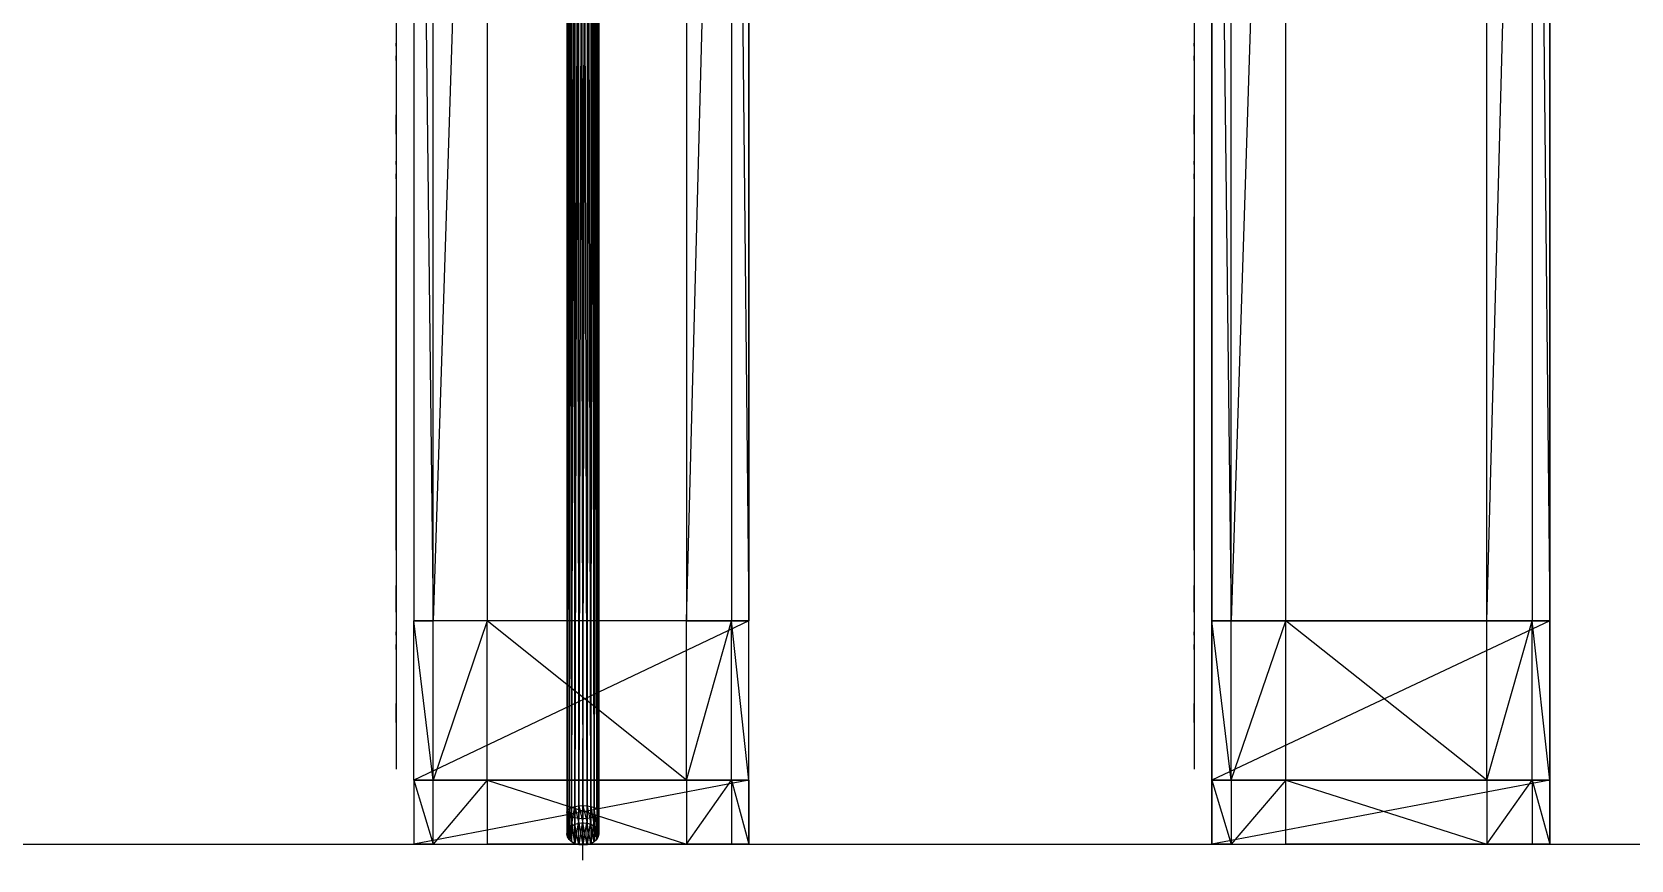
# Model space of a CAD drawing. Extents: x -41 to 47, y -35.8 to 51.3.
# Drawn here: x 22.72 to 27.73, y 40.05 to 42.64 of the extents above; entities that cross this region are included whole.
import ezdxf

# ---------------------------------------------------------------- set-up
doc = ezdxf.new("R2010")
doc.units = 0
doc.header["$MEASUREMENT"] = 0
doc.layers.add('PYDXF', color=8, linetype='CONTINUOUS')

msp = doc.modelspace()

# ---------------------------------------------------------------- linework, layer by layer
at = {"layer": 'PYDXF'}
for p, q in [((23.9179, 46.0954), (23.9179, 40.7954)), ((23.9179, 46.0954), (23.9783, 40.7954)), ((23.9783, 40.7954), (23.9783, 46.0954)), ((24.148, 46.0954), (23.9783, 40.7954)), ((24.148, 46.0954), (24.148, 40.7954)), ((24.7719, 46.0954), (24.7719, 40.7954)), ((24.7719, 40.7954), (24.913, 46.0954)), ((24.913, 46.0954), (24.913, 40.7954)), ((24.913, 46.0954), (24.9678, 40.7954)), ((24.9678, 46.0954), (24.9678, 40.7954)), ((24.9678, 40.7954), (24.9678, 46.0954)), ((26.4178, 40.7954), (26.4178, 46.0954)), ((26.4178, 46.0954), (26.4178, 40.7954)), ((26.4178, 46.0954), (26.4788, 40.7954)), ((26.6502, 46.0954), (26.4788, 40.7954)), ((26.4788, 40.7954), (26.4789, 46.0954)), ((26.6502, 40.7954), (26.6502, 46.0954)), ((27.28, 40.7954), (27.28, 46.0954)), ((27.28, 40.7954), (27.4224, 46.0954)), ((27.4224, 46.0954), (27.4224, 40.7954)), ((27.4224, 46.0954), (27.4778, 40.7954)), ((27.4778, 40.7954), (27.4778, 46.0954)), ((27.4778, 46.0954), (27.4778, 40.7954)), ((24.4045, 45.8457), (24.4045, 40.2057)), ((24.4045, 45.8457), (24.4125, 40.21)), ((24.4125, 40.21), (24.4125, 45.85)), ((24.4125, 45.85), (24.4228, 40.2133)), ((24.4228, 45.8533), (24.4228, 40.2133)), ((24.4228, 45.8533), (24.4349, 40.2154)), ((24.4349, 45.8554), (24.4478, 40.2161)), ((24.4349, 40.2154), (24.4349, 45.8554)), ((24.4478, 45.8561), (24.4478, 40.2161)), ((24.4478, 40.2161), (24.4608, 45.8554)), ((24.4608, 45.8554), (24.4608, 40.2154)), ((24.4608, 40.2154), (24.4728, 45.8533)), ((24.4728, 45.8533), (24.4728, 40.2133)), ((24.4728, 40.2133), (24.4832, 45.85)), ((24.4911, 40.2057), (24.4832, 45.85)), ((24.4832, 45.85), (24.4832, 40.21)), ((24.4911, 45.8457), (24.4961, 40.2007)), ((24.4911, 45.8457), (24.4911, 40.2057)), ((24.3978, 45.8354), (24.3995, 40.2007)), ((24.3978, 45.8354), (24.3978, 40.1954)), ((24.3995, 45.83), (24.3978, 40.1954)), ((24.3995, 45.8407), (24.3995, 40.2007)), ((24.3995, 45.8407), (24.4045, 40.2057)), ((24.3995, 45.83), (24.3995, 40.19)), ((24.4045, 45.825), (24.3995, 40.19)), ((24.4045, 45.825), (24.4045, 40.185)), ((24.4125, 45.8207), (24.4045, 40.185)), ((24.4125, 45.8207), (24.4125, 40.1807)), ((24.4228, 45.8174), (24.4125, 40.1807)), ((24.4228, 40.1774), (24.4228, 45.8174)), ((24.4349, 45.8154), (24.4228, 40.1774)), ((24.4349, 40.1754), (24.4349, 45.8154)), ((24.4478, 45.8147), (24.4349, 40.1754)), ((24.4478, 45.8354), (24.4478, 40.1954)), ((24.4478, 45.8147), (24.4478, 40.1747)), ((24.4608, 40.1754), (24.4478, 45.8147)), ((24.4608, 45.8154), (24.4608, 40.1754)), ((24.4728, 40.1774), (24.4608, 45.8154)), ((24.4728, 45.8174), (24.4728, 40.1774)), ((24.4832, 40.1807), (24.4728, 45.8174)), ((24.4911, 45.825), (24.4832, 40.1807)), ((24.4832, 40.1807), (24.4832, 45.8207)), ((24.4961, 45.83), (24.4911, 40.185)), ((24.4911, 45.825), (24.4911, 40.185)), ((24.4961, 45.8407), (24.4961, 40.2007)), ((24.4961, 45.8407), (24.4978, 40.1954)), ((24.4978, 45.8354), (24.4961, 40.19)), ((24.4961, 45.83), (24.4961, 40.19)), ((24.4978, 45.8354), (24.4978, 40.1954)), ((23.8625, 42.6704), (23.8625, 42.6054)), ((26.3625, 42.6704), (26.3625, 42.6054)), ((23.8625, 42.6106), (23.8625, 42.5956)), ((23.8625, 42.6054), (23.8625, 42.3254)), ((23.8625, 42.6054), (23.8625, 42.5506)), ((23.8625, 42.6054), (23.8625, 42.5956)), ((23.8625, 42.5956), (23.8625, 42.6054)), ((23.8625, 42.5956), (23.8625, 42.5656)), ((23.8625, 42.5956), (23.8625, 42.3354)), ((26.3625, 42.6106), (26.3625, 42.5956)), ((26.3625, 42.6054), (26.3625, 42.3254)), ((26.3625, 42.6054), (26.3625, 42.5506)), ((26.3625, 42.6054), (26.3625, 42.5956)), ((26.3625, 42.5956), (26.3625, 42.6054)), ((26.3625, 42.5956), (26.3625, 42.5656)), ((26.3625, 42.5956), (26.3625, 42.3354)), ((23.8625, 42.5643), (23.8625, 42.5656)), ((23.8625, 42.563), (23.8625, 42.5643)), ((23.8625, 42.5617), (23.8625, 42.563)), ((23.8625, 42.5604), (23.8625, 42.5617)), ((23.8625, 42.5591), (23.8625, 42.5604)), ((23.8625, 42.5579), (23.8625, 42.5591)), ((23.8625, 42.5566), (23.8625, 42.5579)), ((23.8625, 42.5554), (23.8625, 42.5566)), ((23.8625, 42.5542), (23.8625, 42.5554)), ((23.8625, 42.553), (23.8625, 42.5542)), ((23.8625, 42.5518), (23.8625, 42.553)), ((23.8625, 42.5506), (23.8625, 42.5518)), ((23.8625, 42.5506), (23.8625, 42.3804)), ((26.3625, 42.5643), (26.3625, 42.5656)), ((26.3625, 42.563), (26.3625, 42.5643)), ((26.3625, 42.5617), (26.3625, 42.563)), ((26.3625, 42.5604), (26.3625, 42.5617)), ((26.3625, 42.5591), (26.3625, 42.5604)), ((26.3625, 42.5579), (26.3625, 42.5591)), ((26.3625, 42.5566), (26.3625, 42.5579)), ((26.3625, 42.5554), (26.3625, 42.5566)), ((26.3625, 42.5542), (26.3625, 42.5554)), ((26.3625, 42.553), (26.3625, 42.5542)), ((26.3625, 42.5518), (26.3625, 42.553)), ((26.3625, 42.5506), (26.3625, 42.5518)), ((26.3625, 42.5506), (26.3625, 42.3804)), ((23.8625, 42.3792), (23.8625, 42.3804)), ((23.8625, 42.3804), (23.8625, 42.3254)), ((23.8625, 42.378), (23.8625, 42.3792)), ((23.8625, 42.3768), (23.8625, 42.378)), ((23.8625, 42.3756), (23.8625, 42.3768)), ((23.8625, 42.3744), (23.8625, 42.3756)), ((23.8625, 42.3731), (23.8625, 42.3744)), ((23.8625, 42.3719), (23.8625, 42.3731)), ((23.8625, 42.3706), (23.8625, 42.3719)), ((23.8625, 42.3693), (23.8625, 42.3706)), ((23.8625, 42.368), (23.8625, 42.3693)), ((23.8625, 42.3667), (23.8625, 42.368)), ((23.8625, 42.3654), (23.8625, 42.3667)), ((23.8625, 42.3354), (23.8625, 42.3654)), ((23.8625, 42.3354), (23.8625, 42.3204)), ((23.8625, 42.3204), (23.8625, 42.3354)), ((23.8625, 42.3354), (23.8625, 42.3254)), ((26.3625, 42.3792), (26.3625, 42.3804)), ((26.3625, 42.3804), (26.3625, 42.3254)), ((26.3625, 42.378), (26.3625, 42.3792)), ((26.3625, 42.3768), (26.3625, 42.378)), ((26.3625, 42.3756), (26.3625, 42.3768)), ((26.3625, 42.3744), (26.3625, 42.3756)), ((26.3625, 42.3731), (26.3625, 42.3744)), ((26.3625, 42.3719), (26.3625, 42.3731)), ((26.3625, 42.3706), (26.3625, 42.3719)), ((26.3625, 42.3693), (26.3625, 42.3706)), ((26.3625, 42.368), (26.3625, 42.3693)), ((26.3625, 42.3667), (26.3625, 42.368)), ((26.3625, 42.3654), (26.3625, 42.3667)), ((26.3625, 42.3354), (26.3625, 42.3654)), ((26.3625, 42.3354), (26.3625, 42.3204)), ((26.3625, 42.3204), (26.3625, 42.3354)), ((26.3625, 42.3354), (26.3625, 42.3254)), ((23.8625, 42.3254), (23.8625, 42.2354)), ((26.3625, 42.3254), (26.3625, 42.2354)), ((23.8625, 42.2404), (23.8625, 42.2254)), ((23.8625, 42.2354), (23.8625, 42.1804)), ((23.8625, 42.2354), (23.8625, 42.2254)), ((23.8625, 42.2254), (23.8625, 42.2354)), ((26.3625, 42.2404), (26.3625, 42.2254)), ((26.3625, 42.2354), (26.3625, 42.1804)), ((26.3625, 42.2354), (26.3625, 42.2254)), ((26.3625, 42.2254), (26.3625, 42.2354)), ((23.8625, 42.2254), (23.8625, 42.1954)), ((23.8625, 42.2254), (23.8625, 42.0613)), ((23.8625, 42.194), (23.8625, 42.1954)), ((23.8625, 42.1927), (23.8625, 42.194)), ((23.8625, 42.1914), (23.8625, 42.1927)), ((23.8625, 42.1901), (23.8625, 42.1914)), ((23.8625, 42.1889), (23.8625, 42.1901)), ((23.8625, 42.1876), (23.8625, 42.1889)), ((23.8625, 42.1864), (23.8625, 42.1876)), ((23.8625, 42.1851), (23.8625, 42.1864)), ((23.8625, 42.1839), (23.8625, 42.1851)), ((26.3625, 42.2254), (26.3625, 42.1954)), ((26.3625, 42.2254), (26.3625, 42.0613)), ((26.3625, 42.194), (26.3625, 42.1954)), ((26.3625, 42.1927), (26.3625, 42.194)), ((26.3625, 42.1914), (26.3625, 42.1927)), ((26.3625, 42.1901), (26.3625, 42.1914)), ((26.3625, 42.1889), (26.3625, 42.1901)), ((26.3625, 42.1876), (26.3625, 42.1889)), ((26.3625, 42.1864), (26.3625, 42.1876)), ((26.3625, 42.1851), (26.3625, 42.1864)), ((26.3625, 42.1839), (26.3625, 42.1851)), ((23.8625, 42.1827), (23.8625, 42.1839)), ((23.8625, 42.1815), (23.8625, 42.1827)), ((23.8625, 42.1804), (23.8625, 42.1815)), ((23.8625, 42.1804), (23.8625, 41.0164)), ((23.8625, 42.1804), (23.8625, 42.0613)), ((26.3625, 42.1827), (26.3625, 42.1839)), ((26.3625, 42.1815), (26.3625, 42.1827)), ((26.3625, 42.1804), (26.3625, 42.1815)), ((26.3625, 42.1804), (26.3625, 41.0164)), ((26.3625, 42.1804), (26.3625, 42.0613)), ((23.8625, 41.0164), (23.8625, 42.0613)), ((23.8625, 42.0613), (23.8625, 41.0164)), ((26.3625, 41.0164), (26.3625, 42.0613)), ((26.3625, 42.0613), (26.3625, 41.0164)), ((23.8625, 41.0164), (23.8625, 40.9054)), ((23.8625, 41.0164), (23.8625, 40.8604)), ((26.3625, 41.0164), (26.3625, 40.9054)), ((26.3625, 41.0164), (26.3625, 40.8604)), ((23.8625, 40.9042), (23.8625, 40.9054)), ((23.8625, 40.9054), (23.8625, 40.8504)), ((23.8625, 40.903), (23.8625, 40.9042)), ((23.8625, 40.9018), (23.8625, 40.903)), ((23.8625, 40.9006), (23.8625, 40.9018)), ((23.8625, 40.8994), (23.8625, 40.9006)), ((23.8625, 40.8981), (23.8625, 40.8994)), ((23.8625, 40.8969), (23.8625, 40.8981)), ((23.8625, 40.8956), (23.8625, 40.8969)), ((23.8625, 40.8943), (23.8625, 40.8956)), ((23.8625, 40.893), (23.8625, 40.8943)), ((23.8625, 40.8917), (23.8625, 40.893)), ((23.8625, 40.8904), (23.8625, 40.8917)), ((23.8625, 40.8604), (23.8625, 40.8904)), ((26.3625, 40.9042), (26.3625, 40.9054)), ((26.3625, 40.9054), (26.3625, 40.8504)), ((26.3625, 40.903), (26.3625, 40.9042)), ((26.3625, 40.9018), (26.3625, 40.903)), ((26.3625, 40.9006), (26.3625, 40.9018)), ((26.3625, 40.8994), (26.3625, 40.9006)), ((26.3625, 40.8981), (26.3625, 40.8994)), ((26.3625, 40.8969), (26.3625, 40.8981)), ((26.3625, 40.8956), (26.3625, 40.8969)), ((26.3625, 40.8943), (26.3625, 40.8956)), ((26.3625, 40.893), (26.3625, 40.8943)), ((26.3625, 40.8917), (26.3625, 40.893)), ((26.3625, 40.8904), (26.3625, 40.8917)), ((26.3625, 40.8604), (26.3625, 40.8904)), ((23.8625, 40.8604), (23.8625, 40.8504)), ((23.8625, 40.8219), (23.8625, 40.8604)), ((23.8625, 40.8604), (23.8625, 40.8219)), ((23.8625, 40.8504), (23.8625, 40.7604)), ((26.3625, 40.8604), (26.3625, 40.8504)), ((26.3625, 40.8219), (26.3625, 40.8604)), ((26.3625, 40.8604), (26.3625, 40.8219)), ((26.3625, 40.8504), (26.3625, 40.7604)), ((23.9178, 40.2954), (23.9178, 40.7954)), ((23.9782, 40.2954), (23.9178, 40.7954)), ((24.9678, 40.7954), (23.9178, 40.2954)), ((23.9178, 40.7954), (23.9782, 40.7954)), ((24.9678, 40.7954), (23.9179, 40.7954)), ((23.9783, 40.7954), (23.9179, 40.7954)), ((24.148, 40.7954), (23.9782, 40.2954)), ((23.9782, 40.2954), (23.9782, 40.7954)), ((24.148, 40.7954), (23.9783, 40.7954)), ((24.9678, 40.7954), (23.9783, 40.7954)), ((24.7719, 40.7954), (24.148, 40.7954)), ((24.9678, 40.7954), (24.148, 40.7954)), ((24.148, 40.2954), (24.148, 40.7954)), ((24.7719, 40.2954), (24.148, 40.7954)), ((24.7719, 40.2954), (24.7719, 40.7954)), ((24.7719, 40.7954), (24.913, 40.7954)), ((24.9678, 40.7954), (24.7719, 40.7954)), ((24.7719, 40.2954), (24.913, 40.7954)), ((24.9678, 40.2954), (24.913, 40.7954)), ((24.913, 40.2954), (24.913, 40.7954)), ((24.913, 40.7954), (24.9678, 40.7954)), ((24.9678, 40.7954), (24.913, 40.7954)), ((24.9678, 40.2954), (24.9678, 40.7954)), ((27.4778, 40.7954), (26.4178, 40.7954)), ((26.4178, 40.7954), (27.4778, 40.7954)), ((26.4788, 40.7954), (26.4178, 40.7954)), ((26.4178, 40.7954), (26.4788, 40.7954)), ((26.4178, 40.2954), (26.4178, 40.7954)), ((26.4178, 40.7954), (26.4178, 40.2954)), ((26.4788, 40.2954), (26.4178, 40.7954)), ((27.4778, 40.7954), (26.4178, 40.2954)), ((27.4778, 40.7954), (26.4788, 40.7954)), ((26.6502, 40.7954), (26.4788, 40.7954)), ((26.4788, 40.2954), (26.6501, 40.7954)), ((26.4788, 40.2954), (26.4788, 40.7954)), ((27.28, 40.2954), (26.6501, 40.7954)), ((26.6501, 40.2954), (26.6501, 40.7954)), ((27.28, 40.7954), (26.6501, 40.7954)), ((26.6502, 40.7954), (27.28, 40.7954)), ((27.4778, 40.7954), (26.6502, 40.7954)), ((27.4778, 40.7954), (27.28, 40.7954)), ((27.28, 40.7954), (27.4224, 40.7954)), ((27.28, 40.2954), (27.28, 40.7954)), ((27.28, 40.2954), (27.4224, 40.7954)), ((27.4778, 40.7954), (27.4224, 40.7954)), ((27.4224, 40.2954), (27.4224, 40.7954)), ((27.4778, 40.2954), (27.4224, 40.7954)), ((27.4778, 40.2954), (27.4778, 40.7954)), ((27.4778, 40.7954), (27.4778, 40.2954)), ((23.8625, 40.7654), (23.8625, 40.7504)), ((23.8625, 40.7604), (23.8625, 40.4804)), ((23.8625, 40.7604), (23.8625, 40.7054)), ((23.8625, 40.7604), (23.8625, 40.7504)), ((23.8625, 40.7504), (23.8625, 40.7604)), ((23.8625, 40.7504), (23.8625, 40.4914)), ((23.8625, 40.7504), (23.8625, 40.7204)), ((26.3625, 40.7654), (26.3625, 40.7504)), ((26.3625, 40.7604), (26.3625, 40.4804)), ((26.3625, 40.7604), (26.3625, 40.7054)), ((26.3625, 40.7604), (26.3625, 40.7504)), ((26.3625, 40.7504), (26.3625, 40.7604)), ((26.3625, 40.7504), (26.3625, 40.4914)), ((26.3625, 40.7504), (26.3625, 40.7204)), ((23.8625, 40.719), (23.8625, 40.7204)), ((23.8625, 40.7177), (23.8625, 40.719)), ((23.8625, 40.7164), (23.8625, 40.7177)), ((23.8625, 40.7151), (23.8625, 40.7164)), ((23.8625, 40.7139), (23.8625, 40.7151)), ((23.8625, 40.7126), (23.8625, 40.7139)), ((23.8625, 40.7114), (23.8625, 40.7126)), ((23.8625, 40.7101), (23.8625, 40.7114)), ((23.8625, 40.7089), (23.8625, 40.7101)), ((23.8625, 40.7077), (23.8625, 40.7089)), ((23.8625, 40.7065), (23.8625, 40.7077)), ((23.8625, 40.7054), (23.8625, 40.7065)), ((23.8625, 40.7054), (23.8625, 40.5364)), ((26.3625, 40.719), (26.3625, 40.7204)), ((26.3625, 40.7177), (26.3625, 40.719)), ((26.3625, 40.7164), (26.3625, 40.7177)), ((26.3625, 40.7151), (26.3625, 40.7164)), ((26.3625, 40.7139), (26.3625, 40.7151)), ((26.3625, 40.7126), (26.3625, 40.7139)), ((26.3625, 40.7114), (26.3625, 40.7126)), ((26.3625, 40.7101), (26.3625, 40.7114)), ((26.3625, 40.7089), (26.3625, 40.7101)), ((26.3625, 40.7077), (26.3625, 40.7089)), ((26.3625, 40.7065), (26.3625, 40.7077)), ((26.3625, 40.7054), (26.3625, 40.7065)), ((26.3625, 40.7054), (26.3625, 40.5364)), ((23.8625, 40.5352), (23.8625, 40.5364)), ((23.8625, 40.5364), (23.8625, 40.4804)), ((23.8625, 40.534), (23.8625, 40.5352)), ((23.8625, 40.5328), (23.8625, 40.534)), ((23.8625, 40.5316), (23.8625, 40.5328)), ((23.8625, 40.5304), (23.8625, 40.5316)), ((26.3625, 40.5352), (26.3625, 40.5364)), ((26.3625, 40.5364), (26.3625, 40.4804)), ((26.3625, 40.534), (26.3625, 40.5352)), ((26.3625, 40.5328), (26.3625, 40.534)), ((26.3625, 40.5316), (26.3625, 40.5328)), ((26.3625, 40.5304), (26.3625, 40.5316)), ((23.8625, 40.5291), (23.8625, 40.5304)), ((23.8625, 40.5279), (23.8625, 40.5291)), ((23.8625, 40.5266), (23.8625, 40.5279)), ((23.8625, 40.5253), (23.8625, 40.5266)), ((23.8625, 40.524), (23.8625, 40.5253)), ((23.8625, 40.5227), (23.8625, 40.524)), ((23.8625, 40.5214), (23.8625, 40.5227)), ((23.8625, 40.4914), (23.8625, 40.5214)), ((23.8625, 40.4764), (23.8625, 40.4914)), ((23.8625, 40.4914), (23.8625, 40.4764)), ((23.8625, 40.4804), (23.8625, 40.4914)), ((23.8625, 40.4914), (23.8625, 40.4804)), ((26.3625, 40.5291), (26.3625, 40.5304)), ((26.3625, 40.5279), (26.3625, 40.5291)), ((26.3625, 40.5266), (26.3625, 40.5279)), ((26.3625, 40.5253), (26.3625, 40.5266)), ((26.3625, 40.524), (26.3625, 40.5253)), ((26.3625, 40.5227), (26.3625, 40.524)), ((26.3625, 40.5214), (26.3625, 40.5227)), ((26.3625, 40.4914), (26.3625, 40.5214)), ((26.3625, 40.4764), (26.3625, 40.4914)), ((26.3625, 40.4914), (26.3625, 40.4764)), ((26.3625, 40.4804), (26.3625, 40.4914)), ((26.3625, 40.4914), (26.3625, 40.4804)), ((23.8625, 40.4804), (23.8625, 40.3304)), ((26.3625, 40.4804), (26.3625, 40.3304)), ((23.9178, 40.2954), (23.9782, 40.2954)), ((24.9678, 40.2954), (23.9178, 40.2954)), ((23.9178, 40.2954), (24.9678, 40.2954)), ((23.9178, 40.2954), (23.9178, 40.0954)), ((23.9178, 40.2954), (23.9782, 40.0954)), ((24.9678, 40.2954), (23.9178, 40.0954)), ((23.9782, 40.2954), (24.148, 40.2954)), ((24.9678, 40.2954), (23.9782, 40.2954)), ((24.148, 40.2954), (23.9782, 40.0954)), ((23.9782, 40.0954), (23.9782, 40.2954)), ((24.9678, 40.2954), (24.148, 40.2954)), ((24.148, 40.2954), (24.7719, 40.0954)), ((24.148, 40.2954), (24.7719, 40.2954)), ((24.148, 40.2954), (24.148, 40.0954)), ((24.913, 40.2954), (24.7719, 40.2954)), ((24.9678, 40.2954), (24.7719, 40.2954)), ((24.7719, 40.2954), (24.7719, 40.0954)), ((24.7719, 40.0954), (24.913, 40.2954)), ((24.913, 40.2954), (24.9678, 40.0954)), ((24.913, 40.2954), (24.913, 40.0954)), ((24.913, 40.2954), (24.9678, 40.2954)), ((24.9678, 40.2954), (24.913, 40.2954)), ((24.9678, 40.0954), (24.9678, 40.2954)), ((24.9678, 40.2954), (24.9678, 40.0954)), ((27.4778, 40.2954), (26.4178, 40.2954)), ((26.4178, 40.2954), (26.4788, 40.2954)), ((26.4178, 40.2954), (27.4778, 40.2954)), ((26.4178, 40.2954), (26.4178, 40.0954)), ((26.4178, 40.0954), (26.4178, 40.2954)), ((27.4778, 40.2954), (26.4178, 40.0954)), ((26.4178, 40.2954), (26.4788, 40.0954)), ((26.4788, 40.2954), (26.6501, 40.2954)), ((26.4788, 40.2954), (26.4788, 40.0954)), ((26.6501, 40.2954), (26.4788, 40.0954)), ((27.4778, 40.2954), (26.4788, 40.2954)), ((26.6501, 40.2954), (27.28, 40.2954)), ((26.6501, 40.0954), (26.6501, 40.2954)), ((26.6501, 40.2954), (27.28, 40.0954)), ((27.4778, 40.2954), (26.6501, 40.2954)), ((27.28, 40.2954), (27.4224, 40.2954)), ((27.28, 40.2954), (27.28, 40.0954)), ((27.28, 40.0954), (27.4224, 40.2954)), ((27.4778, 40.2954), (27.28, 40.2954)), ((27.4778, 40.2954), (27.4224, 40.2954)), ((27.4224, 40.2954), (27.4224, 40.0954)), ((27.4224, 40.2954), (27.4778, 40.0954)), ((27.4778, 40.0954), (27.4778, 40.2954)), ((27.4778, 40.2954), (27.4778, 40.0954)), ((24.3995, 40.2007), (24.3978, 40.127)), ((24.3978, 40.1954), (24.3995, 40.2007)), ((24.3978, 40.1954), (24.3995, 40.1179)), ((24.3995, 40.19), (24.3978, 40.1954)), ((24.3978, 40.1954), (24.3978, 40.127)), ((24.4045, 40.2057), (24.3995, 40.1362)), ((24.3995, 40.2007), (24.4045, 40.2057)), ((24.3995, 40.2007), (24.3995, 40.1362)), ((24.3995, 40.19), (24.4045, 40.1094)), ((24.3995, 40.19), (24.3995, 40.1179)), ((24.4045, 40.185), (24.3995, 40.19)), ((24.4045, 40.2057), (24.4125, 40.21)), ((24.4045, 40.1447), (24.4125, 40.21)), ((24.4045, 40.2057), (24.4045, 40.1447)), ((24.4125, 40.1807), (24.4045, 40.185)), ((24.4045, 40.185), (24.4125, 40.102)), ((24.4045, 40.185), (24.4045, 40.1094)), ((24.4125, 40.21), (24.4228, 40.2133)), ((24.4125, 40.152), (24.4228, 40.2133)), ((24.4125, 40.21), (24.4125, 40.152)), ((24.4228, 40.1774), (24.4125, 40.1807)), ((24.4125, 40.1807), (24.4125, 40.102)), ((24.4228, 40.0964), (24.4125, 40.1807)), ((24.4228, 40.2133), (24.4349, 40.2154)), ((24.4228, 40.2133), (24.4349, 40.1612)), ((24.4228, 40.2133), (24.4228, 40.1577)), ((24.4349, 40.2154), (24.4478, 40.2161)), ((24.4349, 40.2154), (24.4478, 40.1624)), ((24.4349, 40.1612), (24.4349, 40.2154)), ((24.4478, 40.2161), (24.4608, 40.2154)), ((24.4478, 40.2161), (24.4608, 40.1612)), ((24.4478, 40.1624), (24.4478, 40.2161)), ((24.4478, 40.0454), (24.4478, 40.1954)), ((24.4608, 40.2154), (24.4728, 40.2133)), ((24.4608, 40.2154), (24.4608, 40.1612)), ((24.4608, 40.2154), (24.4728, 40.1577)), ((24.4728, 40.2133), (24.4832, 40.21)), ((24.4728, 40.2133), (24.4728, 40.1577)), ((24.4728, 40.2133), (24.4832, 40.152)), ((24.4832, 40.1807), (24.4728, 40.1774)), ((24.4832, 40.1807), (24.4728, 40.0964)), ((24.4911, 40.2057), (24.4832, 40.21)), ((24.4911, 40.1447), (24.4832, 40.21)), ((24.4832, 40.21), (24.4832, 40.152)), ((24.4911, 40.185), (24.4832, 40.1807)), ((24.4911, 40.185), (24.4832, 40.102)), ((24.4832, 40.1807), (24.4832, 40.102)), ((24.4961, 40.2007), (24.4911, 40.2057)), ((24.4911, 40.2057), (24.4961, 40.1362)), ((24.4911, 40.2057), (24.4911, 40.1447)), ((24.4961, 40.19), (24.4911, 40.1094)), ((24.4961, 40.19), (24.4911, 40.185)), ((24.4911, 40.185), (24.4911, 40.1094)), ((24.4961, 40.2007), (24.4978, 40.1954)), ((24.4961, 40.2007), (24.4961, 40.1362)), ((24.4961, 40.2007), (24.4978, 40.127)), ((24.4978, 40.1954), (24.4961, 40.19)), ((24.4978, 40.1954), (24.4961, 40.1179)), ((24.4961, 40.19), (24.4961, 40.1179)), ((24.4978, 40.1954), (24.4978, 40.127)), ((24.3978, 40.127), (24.3995, 40.1362)), ((24.3995, 40.1362), (24.4045, 40.1447)), ((24.3995, 40.1362), (24.4045, 40.1094)), ((24.3995, 40.1362), (24.3995, 40.1179)), ((24.4045, 40.1447), (24.4125, 40.152)), ((24.4125, 40.102), (24.4045, 40.1447)), ((24.4045, 40.1447), (24.4045, 40.1094)), ((24.4125, 40.152), (24.4228, 40.1577)), ((24.4125, 40.102), (24.4125, 40.152)), ((24.4125, 40.152), (24.4228, 40.0964)), ((24.4349, 40.1754), (24.4228, 40.1774)), ((24.4228, 40.0964), (24.4228, 40.1774)), ((24.4349, 40.1754), (24.4228, 40.0964)), ((24.4228, 40.1577), (24.4349, 40.1612)), ((24.4349, 40.0929), (24.4228, 40.1577)), ((24.4228, 40.1577), (24.4228, 40.0964)), ((24.4478, 40.1747), (24.4349, 40.1754)), ((24.4349, 40.0929), (24.4349, 40.1754)), ((24.4478, 40.1747), (24.4349, 40.0929)), ((24.4349, 40.1612), (24.4478, 40.1624)), ((24.4349, 40.0929), (24.4349, 40.1612)), ((24.4349, 40.1612), (24.4478, 40.0917)), ((24.4608, 40.1754), (24.4478, 40.1747)), ((24.4608, 40.1754), (24.4478, 40.0917)), ((24.4478, 40.0917), (24.4478, 40.1747)), ((24.4478, 40.1624), (24.4608, 40.1612)), ((24.4608, 40.0929), (24.4478, 40.1624)), ((24.4478, 40.1624), (24.4478, 40.0917)), ((24.4728, 40.1774), (24.4608, 40.1754)), ((24.4728, 40.1774), (24.4608, 40.0929)), ((24.4608, 40.0929), (24.4608, 40.1754)), ((24.4608, 40.1612), (24.4728, 40.1577)), ((24.4728, 40.0964), (24.4608, 40.1612)), ((24.4608, 40.0929), (24.4608, 40.1612)), ((24.4728, 40.1774), (24.4728, 40.0964)), ((24.4728, 40.1577), (24.4832, 40.152)), ((24.4832, 40.102), (24.4728, 40.1577)), ((24.4728, 40.1577), (24.4728, 40.0964)), ((24.4911, 40.1447), (24.4832, 40.152)), ((24.4832, 40.102), (24.4832, 40.152)), ((24.4832, 40.152), (24.4911, 40.1094)), ((24.4961, 40.1362), (24.4911, 40.1447)), ((24.4911, 40.1447), (24.4961, 40.1179)), ((24.4911, 40.1094), (24.4911, 40.1447)), ((24.4961, 40.1362), (24.4978, 40.127)), ((24.4961, 40.1179), (24.4961, 40.1362)), ((23.9178, 40.0954), (24.9678, 40.0954)), ((23.9782, 40.0954), (23.9178, 40.0954)), ((23.9782, 40.0954), (24.148, 40.0954)), ((23.9782, 40.0954), (24.9678, 40.0954)), ((24.148, 40.0954), (24.7719, 40.0954)), ((24.9678, 40.0954), (24.148, 40.0954)), ((24.3995, 40.1179), (24.3978, 40.127)), ((24.4045, 40.1094), (24.3995, 40.1179)), ((24.4125, 40.102), (24.4045, 40.1094)), ((24.4228, 40.0964), (24.4125, 40.102)), ((24.4349, 40.0929), (24.4228, 40.0964)), ((24.4478, 40.0917), (24.4349, 40.0929)), ((24.4608, 40.0929), (24.4478, 40.0917)), ((24.4728, 40.0964), (24.4608, 40.0929)), ((24.4832, 40.102), (24.4728, 40.0964)), ((24.4911, 40.1094), (24.4832, 40.102)), ((24.4961, 40.1179), (24.4911, 40.1094)), ((24.4978, 40.127), (24.4961, 40.1179)), ((24.9678, 40.0954), (24.7719, 40.0954)), ((24.7719, 40.0954), (24.913, 40.0954)), ((24.9678, 40.0954), (24.913, 40.0954)), ((26.4788, 40.0954), (26.4178, 40.0954)), ((26.4178, 40.0954), (27.4778, 40.0954)), ((26.4788, 40.0954), (26.6501, 40.0954)), ((26.4788, 40.0954), (27.4778, 40.0954)), ((26.6501, 40.0954), (27.28, 40.0954)), ((27.4778, 40.0954), (26.6501, 40.0954)), ((27.28, 40.0954), (27.4224, 40.0954)), ((27.4778, 40.0954), (27.28, 40.0954)), ((27.4224, 40.0954), (27.4778, 40.0954)), ((27.4778, 40.0954), (27.4224, 40.0954))]:
    msp.add_line(p, q, dxfattribs=at)
at = {"layer": 'PYDXF', "linetype": 'ByBlock'}
msp.add_line((-40.0335, 40.0954), (45.3585, 40.0954), dxfattribs=at)

doc.saveas('drawing.dxf')
